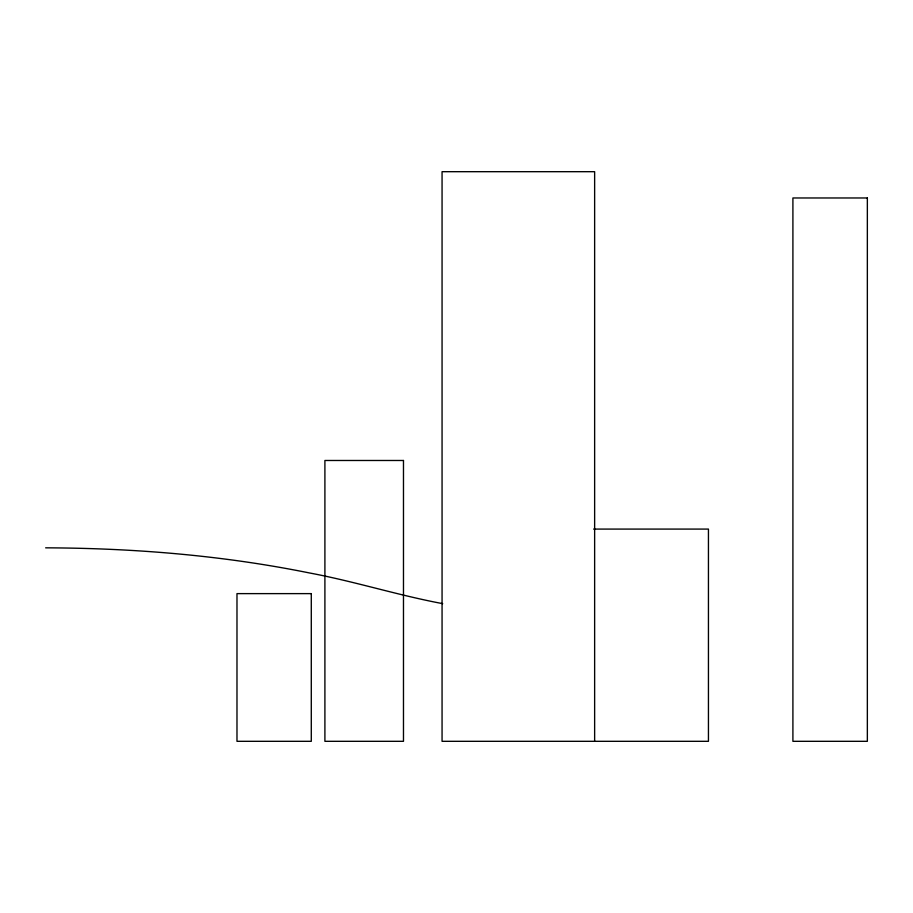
<?xml version="1.0" encoding="UTF-8"?>
<svg xmlns="http://www.w3.org/2000/svg" width="913" height="913" viewBox="0 0 913 913"><rect width="100%" height="100%" fill="white"/><g stroke="black" fill="none" stroke-linecap="round" stroke-linejoin="round"><path stroke-width="1.37" d="M593.655 529.084L708.442 529.084L708.442 741.31L442.063 741.31L442.063 171.69L594.637 171.69L594.637 741.31M45.65 547.834C134.085 548.142 222.681 555.389 309.427 572.953C354.278 581.33 397.874 595.265 442.702 603.641M867.35 197.973L792.906 197.973L792.906 741.31L867.35 741.31L867.35 197.973M403.478 460.483L324.902 460.483L324.902 741.31L403.478 741.31L403.478 460.483M311.287 593.621L236.981 593.621L236.981 741.31L311.287 741.31L311.287 593.621"/></g></svg>
